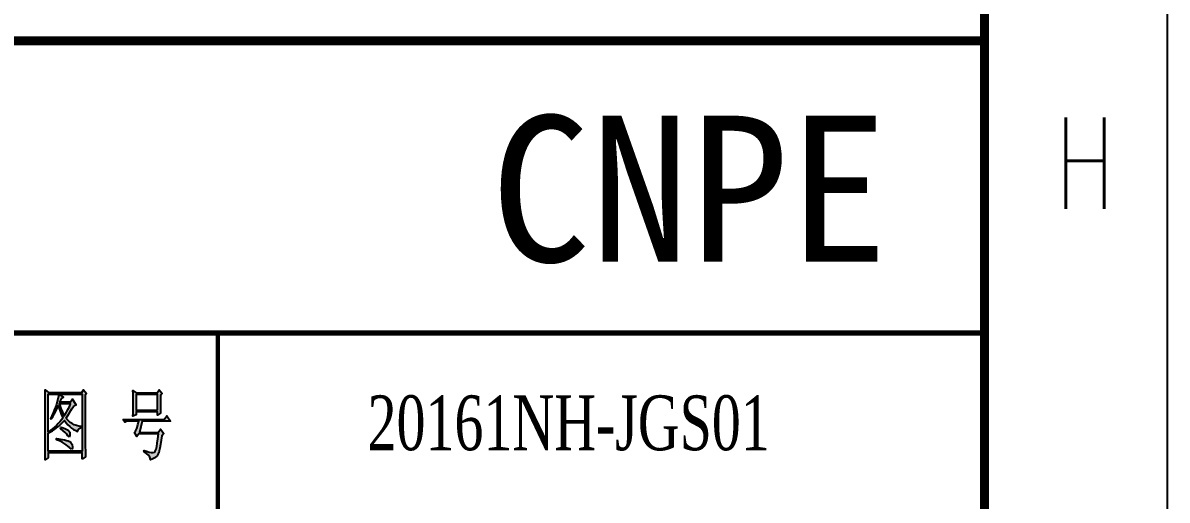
# Model space of a CAD drawing. Header units: inches. Extents: x 3186 to 109360, y -14990 to 740552.
# Drawn here: x 91000 to 94134, y 461728 to 463034 of the extents above; entities that cross this region are included whole.
import ezdxf

# ---------------------------------------------------------------- set-up
doc = ezdxf.new("R2010")
doc.units = ezdxf.units.IN
doc.header["$MEASUREMENT"] = 0
doc.layers.add('1', color=7, linetype='Continuous')
doc.layers.add('PUB_TEXT', color=7, linetype='Continuous')
doc.styles.add('HZ', font='txt_____.ttf', dxfattribs={"width": 0.7, "bigfont": 'HZTXT'})
doc.styles.add('宋体', font='', dxfattribs={"width": 0.7})
doc.styles.get('宋体').set_extended_font_data('SimSun')

# ---------------------------------------------------------------- blocks, each defined once
blk = doc.blocks.new('图签')
at = {"layer": '1'}
h = blk.add_hatch(color=7, dxfattribs=at)
h.paths.add_polyline_path([(-49.263, 35.751), (-49.263, 38.592), (-49.191, 38.692), (-49.353, 38.891), (-49.448, 38.739), (-51.278, 38.739), (-51.463, 38.891), (-51.459, 38.701), (-51.454, 38.521), (-51.454, 35.381), (-51.459, 35.206), (-51.463, 35.059), (-51.288, 35.158), (-51.288, 35.443), (-49.424, 35.443), (-49.424, 35.092), (-49.248, 35.225), (-49.258, 35.391), (-49.258, 35.566)])
h.paths.add_polyline_path([(-51.288, 36.524), (-51.169, 36.586), (-51.055, 36.652), (-50.942, 36.723), (-50.833, 36.804), (-50.728, 36.89), (-50.624, 36.984), (-50.519, 37.084), (-50.42, 37.188), (-50.406, 37.207), (-50.311, 37.089), (-50.216, 36.98), (-50.116, 36.88), (-50.012, 36.795), (-49.903, 36.719), (-49.784, 36.657), (-49.68, 36.61), (-49.628, 36.723), (-49.519, 36.804), (-49.471, 36.823), (-49.471, 36.89), (-49.614, 36.908), (-49.742, 36.937), (-49.865, 36.98), (-49.979, 37.037), (-50.083, 37.103), (-50.178, 37.188), (-50.268, 37.283), (-50.311, 37.34), (-50.211, 37.492), (-50.126, 37.629), (-50.05, 37.753), (-49.998, 37.843), (-49.903, 37.971), (-49.803, 38.056), (-49.761, 38.075), (-49.96, 38.374), (-50.064, 38.208), (-50.648, 38.208), (-50.581, 38.355), (-50.557, 38.393), (-50.463, 38.493), (-50.685, 38.659), (-49.424, 38.659), (-49.424, 35.523), (-51.288, 35.523)], flags=16)
h.paths.add_polyline_path([(-50.847, 36.159), (-50.847, 36.225), (-50.534, 36.178), (-50.401, 36.15), (-50.292, 36.121), (-50.197, 36.093), (-50.126, 36.059), (-50.059, 36.007), (-49.979, 35.889), (-49.96, 35.742), (-49.969, 35.685), (-50.021, 35.633), (-50.126, 35.723), (-50.145, 35.751), (-50.211, 35.813), (-50.301, 35.879), (-50.41, 35.946), (-50.534, 36.017), (-50.681, 36.088)], flags=0)
h.paths.add_polyline_path([(-51.288, 36.591), (-51.288, 38.659), (-50.709, 38.659), (-50.723, 38.535), (-50.761, 38.374), (-50.818, 38.18), (-50.847, 38.09), (-50.899, 37.933), (-50.961, 37.776), (-51.022, 37.625), (-51.089, 37.473), (-51.16, 37.326), (-51.127, 37.293), (-51.046, 37.416), (-50.965, 37.549), (-50.889, 37.686), (-50.814, 37.833), (-50.747, 37.985), (-50.728, 38.023), (-50.69, 37.871), (-50.638, 37.715), (-50.576, 37.558), (-50.51, 37.397), (-50.486, 37.34), (-50.562, 37.24), (-50.648, 37.141), (-50.742, 37.041), (-50.842, 36.942), (-50.951, 36.847), (-51.065, 36.757), (-51.188, 36.662)], flags=16)
h.paths.add_polyline_path([(-50.614, 36.776), (-50.6, 36.842), (-50.534, 36.823), (-50.391, 36.771), (-50.278, 36.723), (-50.192, 36.676), (-50.112, 36.572), (-50.102, 36.41), (-50.14, 36.301), (-50.216, 36.377), (-50.278, 36.453), (-50.363, 36.548), (-50.477, 36.652)], flags=0)
h.paths.add_polyline_path([(-50.406, 37.473), (-50.467, 37.582), (-50.534, 37.715), (-50.595, 37.871), (-50.662, 38.056), (-50.685, 38.123), (-50.064, 38.123), (-50.135, 37.957), (-50.211, 37.805), (-50.282, 37.667), (-50.358, 37.539)], flags=16)
h.paths.add_polyline_path([(-45.146, 38.009), (-45.146, 38.573), (-45.055, 38.692), (-45.217, 38.891), (-45.321, 38.725), (-46.474, 38.725), (-46.649, 38.858), (-46.644, 38.687), (-46.64, 38.512), (-46.64, 37.791), (-46.644, 37.615), (-46.649, 37.449), (-46.649, 37.44), (-46.474, 37.525), (-46.474, 37.691), (-45.312, 37.691), (-45.312, 37.506), (-45.136, 37.61), (-45.141, 37.705), (-45.141, 37.838)])
h.paths.add_polyline_path([(-46.474, 38.64), (-45.312, 38.64), (-45.312, 37.776), (-46.474, 37.776)], flags=16)
h.paths.add_polyline_path([(-46.137, 37.174), (-44.586, 37.174), (-44.795, 37.473), (-44.946, 37.259), (-47.199, 37.259), (-47.104, 37.127), (-47, 37.174), (-46.336, 37.174), (-46.374, 36.984), (-46.412, 36.823), (-46.431, 36.776), (-46.507, 36.629), (-46.568, 36.557), (-46.431, 36.325), (-46.322, 36.477), (-45.25, 36.477), (-45.283, 36.197), (-45.316, 35.965), (-45.349, 35.78), (-45.387, 35.633), (-45.425, 35.538), (-45.465, 35.479), (-45.544, 35.452), (-45.644, 35.452), (-45.762, 35.476), (-45.914, 35.523), (-46.042, 35.576), (-46.056, 35.509), (-45.914, 35.41), (-45.805, 35.305), (-45.734, 35.196), (-45.696, 35.082), (-45.696, 35.059), (-45.553, 35.116), (-45.449, 35.172), (-45.425, 35.191), (-45.33, 35.282), (-45.264, 35.376), (-45.236, 35.443), (-45.207, 35.552), (-45.174, 35.699), (-45.141, 35.893), (-45.108, 36.126), (-45.074, 36.377), (-44.961, 36.491), (-45.136, 36.742), (-45.264, 36.557), (-46.298, 36.557)])
at = {"layer": '1', "color": 7, "const_width": 0.5}
for points in [[(-180, 0), (0, 0), (0, 131.762), (-180, 131.762)], [(-180, 58), (0, 58), (0, 0), (-180, 0)]]:
    blk.add_lwpolyline(points, close=True, dxfattribs=at)
at = {"layer": '1', "color": 7}
for points, const_width in [([(-180, 42), (0, 42)], 0.3), ([(-42, 42), (-42, 32)], 0.25)]:
    blk.add_lwpolyline(points, dxfattribs=dict(at, const_width=const_width))
for points in [[(-49.424, 35.092), (-49.424, 35.443), (-51.288, 35.443), (-51.288, 35.158), (-51.463, 35.059), (-51.459, 35.206), (-51.454, 35.381), (-51.454, 38.521), (-51.459, 38.701), (-51.463, 38.891), (-51.278, 38.739), (-49.448, 38.739), (-49.353, 38.891), (-49.191, 38.692), (-49.263, 38.592), (-49.263, 35.751), (-49.258, 35.566), (-49.258, 35.391), (-49.248, 35.225)], [(-45.321, 38.725), (-45.217, 38.891), (-45.055, 38.692), (-45.146, 38.573), (-45.146, 38.009), (-45.141, 37.838), (-45.141, 37.705), (-45.136, 37.61), (-45.312, 37.506), (-45.312, 37.691), (-46.474, 37.691), (-46.474, 37.525), (-46.649, 37.44), (-46.649, 37.449), (-46.644, 37.615), (-46.64, 37.791), (-46.64, 38.512), (-46.644, 38.687), (-46.649, 38.858), (-46.474, 38.725)], [(-50.012, 36.795), (-49.903, 36.719), (-49.784, 36.657), (-49.68, 36.61), (-49.628, 36.723), (-49.519, 36.804), (-49.471, 36.823), (-49.471, 36.89), (-49.614, 36.908), (-49.742, 36.937), (-49.865, 36.98), (-49.979, 37.037), (-50.083, 37.103), (-50.178, 37.188), (-50.268, 37.283), (-50.311, 37.34), (-50.211, 37.492), (-50.126, 37.629), (-50.05, 37.753), (-49.998, 37.843), (-49.903, 37.971), (-49.803, 38.056), (-49.761, 38.075), (-49.96, 38.374), (-50.064, 38.208), (-50.648, 38.208), (-50.581, 38.355), (-50.557, 38.393), (-50.463, 38.493), (-50.685, 38.659), (-49.424, 38.659), (-49.424, 35.523), (-51.288, 35.523), (-51.288, 36.524), (-51.169, 36.586), (-51.055, 36.652), (-50.942, 36.723), (-50.833, 36.804), (-50.728, 36.89), (-50.624, 36.984), (-50.519, 37.084), (-50.42, 37.188), (-50.406, 37.207), (-50.311, 37.089), (-50.216, 36.98), (-50.116, 36.88)], [(-50.69, 37.871), (-50.638, 37.715), (-50.576, 37.558), (-50.51, 37.397), (-50.486, 37.34), (-50.562, 37.24), (-50.648, 37.141), (-50.742, 37.041), (-50.842, 36.942), (-50.951, 36.847), (-51.065, 36.757), (-51.188, 36.662), (-51.288, 36.591), (-51.288, 38.659), (-50.709, 38.659), (-50.723, 38.535), (-50.761, 38.374), (-50.818, 38.18), (-50.847, 38.09), (-50.899, 37.933), (-50.961, 37.776), (-51.022, 37.625), (-51.089, 37.473), (-51.16, 37.326), (-51.127, 37.293), (-51.046, 37.416), (-50.965, 37.549), (-50.889, 37.686), (-50.814, 37.833), (-50.747, 37.985), (-50.728, 38.023)], [(-45.312, 37.776), (-45.312, 38.64), (-46.474, 38.64), (-46.474, 37.776)], [(-50.358, 37.539), (-50.282, 37.667), (-50.211, 37.805), (-50.135, 37.957), (-50.064, 38.123), (-50.685, 38.123), (-50.662, 38.056), (-50.595, 37.871), (-50.534, 37.715), (-50.467, 37.582), (-50.406, 37.473)], [(-47.199, 37.259), (-44.946, 37.259), (-44.795, 37.473), (-44.586, 37.174), (-46.137, 37.174), (-46.298, 36.557), (-45.264, 36.557), (-45.136, 36.742), (-44.961, 36.491), (-45.074, 36.377), (-45.108, 36.126), (-45.141, 35.893), (-45.174, 35.699), (-45.207, 35.552), (-45.236, 35.443), (-45.264, 35.376), (-45.33, 35.282), (-45.425, 35.191), (-45.449, 35.172), (-45.553, 35.116), (-45.696, 35.059), (-45.696, 35.082), (-45.734, 35.196), (-45.805, 35.305), (-45.914, 35.41), (-46.056, 35.509), (-46.042, 35.576), (-45.914, 35.523), (-45.762, 35.476), (-45.644, 35.452), (-45.544, 35.452), (-45.473, 35.476), (-45.463, 35.481), (-45.425, 35.538), (-45.387, 35.633), (-45.349, 35.78), (-45.316, 35.965), (-45.283, 36.197), (-45.25, 36.477), (-46.322, 36.477), (-46.431, 36.325), (-46.568, 36.557), (-46.507, 36.629), (-46.431, 36.776), (-46.412, 36.823), (-46.374, 36.984), (-46.336, 37.174), (-47, 37.174), (-47.104, 37.127)], [(-50.14, 36.301), (-50.216, 36.377), (-50.278, 36.453), (-50.363, 36.548), (-50.477, 36.652), (-50.614, 36.776), (-50.6, 36.842), (-50.534, 36.823), (-50.391, 36.771), (-50.278, 36.723), (-50.192, 36.676), (-50.112, 36.572), (-50.102, 36.41)], [(-50.021, 35.633), (-50.126, 35.723), (-50.145, 35.751), (-50.211, 35.813), (-50.301, 35.879), (-50.41, 35.946), (-50.534, 36.017), (-50.681, 36.088), (-50.847, 36.159), (-50.847, 36.225), (-50.534, 36.178), (-50.401, 36.15), (-50.292, 36.121), (-50.197, 36.093), (-50.126, 36.059), (-50.059, 36.007), (-49.979, 35.889), (-49.96, 35.742), (-49.969, 35.685)]]:
    blk.add_lwpolyline(points, close=True, dxfattribs=at)
at = {"linetype": 'Continuous', "insert": (-22.782, 37.062), "char_height": 3, "attachment_point": 5, "style": '宋体'}
blk.add_mtext_dynamic_manual_height_columns('{\\fTimes New Roman|b0|i0|c0|p18;20161NH-JGS01}', width=17.30878, gutter_width=1, heights=[-3.067], dxfattribs=at)
at = {"layer": 'PUB_TEXT', "color": 7, "style": '宋体'}
blk.add_text('CNPE', height=8, dxfattribs=at).set_placement((-27.046, 45.903))
blk = doc.blocks.new('*U115')
blk.add_blockref('图签', (0, 0))

msp = doc.modelspace()

# ---------------------------------------------------------------- linework, layer by layer
at = {"color": 4, "flags": 128}
msp.add_lwpolyline([(94134.44132, 501635.23396), (94134.44132, 459585.23396)], dxfattribs=at)
msp.add_lwpolyline([(6184.44132, 501135.23396), (93630.44132, 501135.23396), (93630.44132, 460085.23396), (6184.44132, 460085.23396)], close=True)

# ---------------------------------------------------------------- block references
at = {"xscale": 50, "yscale": 50, "zscale": 50}
msp.add_blockref('*U115', (93634.44132, 460085.23396), dxfattribs=at)

# ---------------------------------------------------------------- texts
at = {"color": 0, "style": 'HZ', "width": 0.7}
msp.add_text('H', height=250, dxfattribs=at).set_placement((93827.16417, 462525.49963))

doc.saveas('drawing.dxf')
